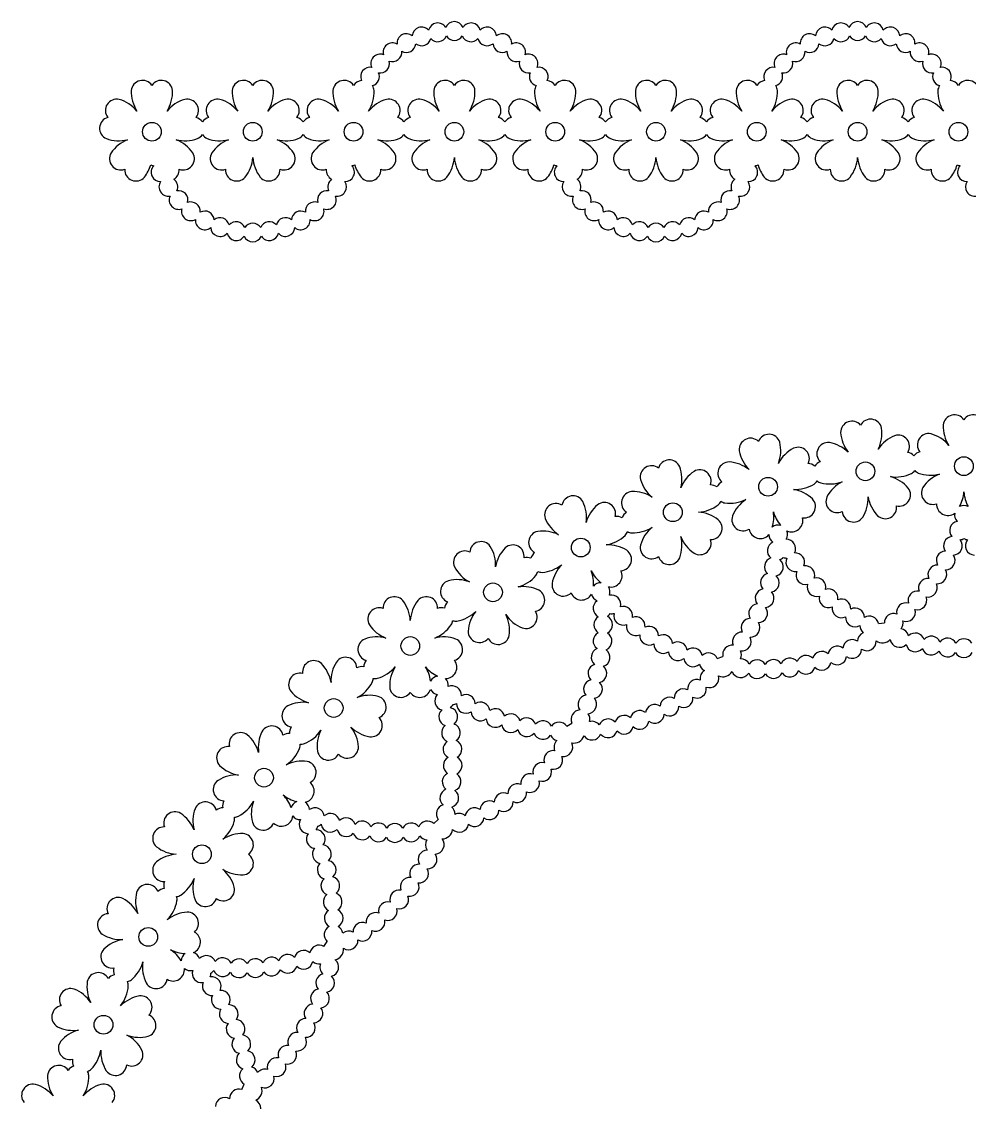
# Model space of a CAD drawing. Extents: x -657 to -228, y -187 to 312.
# Drawn here: x -646.8 to -448.1, y 85.2 to 311.8 of the extents above; entities that cross this region are included whole.
import ezdxf

# ---------------------------------------------------------------- set-up
doc = ezdxf.new("R2010")
doc.units = 0
doc.layers.get('0').update_dxf_attribs({"linetype": 'CONTINUOUS'})

msp = doc.modelspace()

# ---------------------------------------------------------------- linework, layer by layer
for p, q in [((-467.193518, 185.614387), (-465.956096, 185.744446)), ((-500.97746, 178.300425), (-499.79412, 178.684915)), ((-532.502484, 164.122213), (-531.424943, 164.744332)), ((-560.390795, 143.699409), (-559.466146, 144.531966)), ((-583.42354, 117.924585), (-582.692195, 118.931195)), ((-600.594076, 87.924227), (-600.087999, 89.060895))]:
    msp.add_line(p, q)
for centre in [(-619.441819, 288.710512), (-598.315958, 288.710512), (-577.190097, 288.710512), (-556.064237, 288.710512), (-534.938376, 288.710512), (-513.812515, 288.710512), (-492.686654, 288.710512), (-471.560794, 288.710512), (-450.434933, 288.710512), (-449.291637, 218.605739), (-469.921866, 217.524554), (-490.326066, 214.292847), (-510.280684, 208.946023), (-529.567094, 201.542664), (-547.973989, 192.163882), (-565.299699, 180.912435), (-581.354401, 167.911593), (-595.962195, 153.303799), (-608.963036, 137.249097), (-620.214484, 119.923387), (-629.593266, 101.516492)]:
    msp.add_circle(centre, 1.962519)
for centre, radius, start, end in [((-562.923792, 308.691715), 1.962519, 41.470274, 176.424463), ((-559.541439, 309.548243), 1.962519, 31.99659, 166.950779), ((-556.064237, 309.836372), 1.962519, 22.522906, 157.477094), ((-552.587034, 309.548243), 1.962519, 13.049221, 148.00341), ((-549.204681, 308.691715), 1.962519, 3.575537, 138.529726), ((-478.420349, 308.691715), 1.962519, 41.470274, 176.424463), ((-475.037996, 309.548243), 1.962519, 31.99659, 166.950779), ((-471.560794, 309.836372), 1.962519, 22.522906, 157.477094), ((-468.083591, 309.548243), 1.962519, 13.049221, 148.00341), ((-464.701238, 308.691715), 1.962519, 3.575537, 138.529726), ((-566.119035, 307.290152), 1.962519, 50.943958, 185.898147), ((-562.923792, 308.691715), 1.962519, 230.943958, 346.950779), ((-559.541439, 309.548243), 1.962519, 221.470274, 337.477094), ((-556.064237, 309.836372), 1.962519, 211.99659, 328.00341), ((-552.587034, 309.548243), 1.962519, 202.522906, 318.529726), ((-549.204681, 308.691715), 1.962519, 193.049221, 309.056042), ((-546.009438, 307.290152), 1.962519, 354.101853, 129.056042), ((-481.615592, 307.290152), 1.962519, 50.943958, 185.898147), ((-478.420349, 308.691715), 1.962519, 230.943958, 346.950779), ((-475.037996, 309.548243), 1.962519, 221.470274, 337.477094), ((-471.560794, 309.836372), 1.962519, 211.99659, 328.00341), ((-468.083591, 309.548243), 1.962519, 202.522906, 318.529726), ((-464.701238, 308.691715), 1.962519, 193.049221, 309.056042), ((-461.505995, 307.290152), 1.962519, 354.101853, 129.056042), ((-569.040009, 305.381784), 1.962519, 60.417643, 195.371831), ((-566.119035, 307.290152), 1.962519, 240.417643, 356.424463), ((-546.009438, 307.290152), 1.962519, 183.575537, 299.582357), ((-543.088464, 305.381784), 1.962519, 344.628169, 119.582357), ((-484.536566, 305.381784), 1.962519, 60.417643, 195.371831), ((-481.615592, 307.290152), 1.962519, 240.417643, 356.424463), ((-461.505995, 307.290152), 1.962519, 183.575537, 299.582357), ((-458.585021, 305.381784), 1.962519, 344.628169, 119.582357), ((-571.607037, 303.018668), 1.962519, 69.891327, 204.845515), ((-569.040009, 305.381784), 1.962519, 249.891327, 5.898147), ((-543.088464, 305.381784), 1.962519, 174.101853, 290.108673), ((-540.521436, 303.018668), 1.962519, 335.154485, 110.108673), ((-487.103595, 303.018668), 1.962519, 69.891327, 204.845515), ((-484.536566, 305.381784), 1.962519, 249.891327, 5.898147), ((-458.585021, 305.381784), 1.962519, 174.101853, 290.108673), ((-456.017993, 303.018668), 1.962519, 335.154485, 110.108673), ((-573.750099, 300.265262), 1.962519, 79.365011, 204.122848), ((-571.607037, 303.018668), 1.962519, 259.365011, 15.371831), ((-540.521436, 303.018668), 1.962519, 164.628169, 280.634989), ((-538.378374, 300.265262), 1.962519, 335.877152, 100.634989), ((-489.246656, 300.265262), 1.962519, 79.365011, 204.122848), ((-487.103595, 303.018668), 1.962519, 259.365011, 15.371831), ((-456.017993, 303.018668), 1.962519, 164.628169, 280.634989), ((-453.874931, 300.265262), 1.962519, 335.877152, 100.634989), ((-621.40827, 297.118828), 2.365777, 33.777075, 174.598907), ((-617.475368, 297.118828), 2.365777, 5.401093, 146.222925), ((-600.282409, 297.118828), 2.365777, 33.777075, 174.598907), ((-596.349507, 297.118828), 2.365777, 5.401093, 146.222925), ((-579.156548, 297.118828), 2.365777, 33.777075, 174.598907), ((-575.223647, 297.118828), 2.365777, 97.714792, 146.222925), ((-573.750099, 300.265262), 1.962519, 285.687602, 24.845515), ((-558.030687, 297.118828), 2.365777, 33.777075, 174.598907), ((-554.097786, 297.118828), 2.365777, 5.401093, 146.222925), ((-538.378374, 300.265262), 1.962519, 155.154485, 254.312398), ((-536.904827, 297.118828), 2.365777, 33.777075, 82.285208), ((-532.971925, 297.118828), 2.365777, 5.401093, 146.222925), ((-515.778966, 297.118828), 2.365777, 33.777075, 174.598907), ((-511.846064, 297.118828), 2.365777, 5.401093, 146.222925), ((-494.653105, 297.118828), 2.365777, 33.777075, 174.598907), ((-490.720204, 297.118828), 2.365777, 97.714792, 146.222925), ((-489.246656, 300.265262), 1.962519, 285.687602, 24.845515), ((-473.527244, 297.118828), 2.365777, 33.777075, 174.598907), ((-469.594343, 297.118828), 2.365777, 5.401093, 146.222925), ((-453.874931, 300.265262), 1.962519, 155.154485, 254.312398), ((-452.401384, 297.118828), 2.365777, 33.777075, 82.285208), ((-448.468482, 297.118828), 2.365777, 5.401093, 146.222925), ((-616.265012, 297.078269), 7.503151, 177.989396, 212.423167), ((-622.618626, 297.078269), 7.503151, 327.576833, 2.010604), ((-595.139151, 297.078269), 7.503151, 177.989396, 212.423167), ((-601.492765, 297.078269), 7.503151, 327.576833, 2.010604), ((-574.013291, 297.078269), 7.503151, 177.989396, 212.423167), ((-580.366904, 297.078269), 7.503151, 327.576833, 2.010604), ((-575.223647, 297.118828), 2.365777, 5.401093, 32.095658), ((-552.88743, 297.078269), 7.503151, 177.989396, 212.423167), ((-559.241043, 297.078269), 7.503151, 327.576833, 2.010604), ((-531.761569, 297.078269), 7.503151, 177.989396, 212.423167), ((-536.904827, 297.118828), 2.365777, 147.904342, 174.598907), ((-538.115183, 297.078269), 7.503151, 327.576833, 2.010604), ((-510.635708, 297.078269), 7.503151, 177.989396, 212.423167), ((-516.989322, 297.078269), 7.503151, 327.576833, 2.010604), ((-489.509848, 297.078269), 7.503151, 177.989396, 212.423167), ((-495.863461, 297.078269), 7.503151, 327.576833, 2.010604), ((-490.720204, 297.118828), 2.365777, 5.401093, 32.095658), ((-468.383987, 297.078269), 7.503151, 177.989396, 212.423167), ((-474.7376, 297.078269), 7.503151, 327.576833, 2.010604), ((-447.258126, 297.078269), 7.503151, 177.989396, 212.423167), ((-452.401384, 297.118828), 2.365777, 147.904342, 174.598907), ((-626.830936, 293.17903), 2.365777, 77.401093, 218.222925), ((-628.381716, 288.274968), 7.503151, 39.576833, 74.010604), ((-610.501922, 288.274968), 7.503151, 105.989396, 140.423167), ((-612.052701, 293.17903), 2.365777, 321.777075, 102.598907), ((-605.705076, 293.17903), 2.365777, 77.401093, 218.222925), ((-607.255855, 288.274968), 7.503151, 39.576833, 74.010604), ((-589.376061, 288.274968), 7.503151, 105.989396, 140.423167), ((-590.926841, 293.17903), 2.365777, 321.777075, 102.598907), ((-584.579215, 293.17903), 2.365777, 77.401093, 218.222925), ((-586.129994, 288.274968), 7.503151, 39.576833, 74.010604), ((-568.2502, 288.274968), 7.503151, 105.989396, 140.423167), ((-569.80098, 293.17903), 2.365777, 321.777075, 102.598907), ((-563.453354, 293.17903), 2.365777, 77.401093, 218.222925), ((-565.004133, 288.274968), 7.503151, 39.576833, 74.010604), ((-547.12434, 288.274968), 7.503151, 105.989396, 140.423167), ((-548.675119, 293.17903), 2.365777, 321.777075, 102.598907), ((-542.327493, 293.17903), 2.365777, 77.401093, 218.222925), ((-543.878273, 288.274968), 7.503151, 39.576833, 74.010604), ((-525.998479, 288.274968), 7.503151, 105.989396, 140.423167), ((-527.549258, 293.17903), 2.365777, 321.777075, 102.598907), ((-521.201633, 293.17903), 2.365777, 77.401093, 218.222925), ((-522.752412, 288.274968), 7.503151, 39.576833, 74.010604), ((-504.872618, 288.274968), 7.503151, 105.989396, 140.423167), ((-506.423398, 293.17903), 2.365777, 321.777075, 102.598907), ((-500.075772, 293.17903), 2.365777, 77.401093, 218.222925), ((-501.626551, 288.274968), 7.503151, 39.576833, 74.010604), ((-483.746757, 288.274968), 7.503151, 105.989396, 140.423167), ((-485.297537, 293.17903), 2.365777, 321.777075, 102.598907), ((-478.949911, 293.17903), 2.365777, 77.401093, 218.222925), ((-480.500691, 288.274968), 7.503151, 39.576833, 74.010604), ((-462.620897, 288.274968), 7.503151, 105.989396, 140.423167), ((-464.171676, 293.17903), 2.365777, 321.777075, 102.598907), ((-457.82405, 293.17903), 2.365777, 77.401093, 218.222925), ((-459.37483, 288.274968), 7.503151, 39.576833, 74.010604), ((-628.04627, 289.438619), 2.365777, 105.777075, 246.598907), ((-610.837368, 289.438619), 2.365777, 34.122754, 74.222925), ((-606.920409, 289.438619), 2.365777, 105.777075, 145.877246), ((-589.711507, 289.438619), 2.365777, 34.122754, 74.222925), ((-585.794548, 289.438619), 2.365777, 105.777075, 145.877246), ((-568.585647, 289.438619), 2.365777, 34.122754, 74.222925), ((-564.668687, 289.438619), 2.365777, 105.777075, 145.877246), ((-547.459786, 289.438619), 2.365777, 34.122754, 74.222925), ((-543.542827, 289.438619), 2.365777, 105.777075, 145.877246), ((-526.333925, 289.438619), 2.365777, 34.122754, 74.222925), ((-522.416966, 289.438619), 2.365777, 105.777075, 145.877246), ((-505.208064, 289.438619), 2.365777, 34.122754, 74.222925), ((-501.291105, 289.438619), 2.365777, 105.777075, 145.877246), ((-484.082204, 289.438619), 2.365777, 34.122754, 74.222925), ((-480.165244, 289.438619), 2.365777, 105.777075, 145.877246), ((-462.956343, 289.438619), 2.365777, 34.122754, 74.222925), ((-459.039384, 289.438619), 2.365777, 105.777075, 145.877246), ((-610.837368, 289.438619), 2.365777, 293.401093, 325.877246), ((-606.920409, 289.438619), 2.365777, 214.122754, 246.598907), ((-589.711507, 289.438619), 2.365777, 293.401093, 325.877246), ((-585.794548, 289.438619), 2.365777, 214.122754, 246.598907), ((-568.585647, 289.438619), 2.365777, 293.401093, 325.877246), ((-564.668687, 289.438619), 2.365777, 214.122754, 246.598907), ((-547.459786, 289.438619), 2.365777, 293.401093, 325.877246), ((-543.542827, 289.438619), 2.365777, 214.122754, 246.598907), ((-526.333925, 289.438619), 2.365777, 293.401093, 325.877246), ((-522.416966, 289.438619), 2.365777, 214.122754, 246.598907), ((-505.208064, 289.438619), 2.365777, 293.401093, 325.877246), ((-501.291105, 289.438619), 2.365777, 214.122754, 246.598907), ((-484.082204, 289.438619), 2.365777, 293.401093, 325.877246), ((-480.165244, 289.438619), 2.365777, 214.122754, 246.598907), ((-462.956343, 289.438619), 2.365777, 293.401093, 325.877246), ((-459.039384, 289.438619), 2.365777, 214.122754, 246.598907), ((-626.418341, 294.317614), 7.503151, 249.989396, 284.423167), ((-621.790172, 280.073574), 7.503151, 111.576833, 146.010604), ((-612.465297, 294.317614), 7.503151, 255.576833, 290.010604), ((-617.093465, 280.073574), 7.503151, 33.989396, 68.423167), ((-605.29248, 294.317614), 7.503151, 249.989396, 284.423167), ((-600.664311, 280.073574), 7.503151, 111.576833, 146.010604), ((-591.339436, 294.317614), 7.503151, 255.576833, 290.010604), ((-595.967605, 280.073574), 7.503151, 33.989396, 68.423167), ((-584.16662, 294.317614), 7.503151, 249.989396, 284.423167), ((-579.538451, 280.073574), 7.503151, 111.576833, 146.010604), ((-570.213575, 294.317614), 7.503151, 255.576833, 290.010604), ((-574.841744, 280.073574), 7.503151, 33.989396, 68.423167), ((-563.040759, 294.317614), 7.503151, 249.989396, 284.423167), ((-558.41259, 280.073574), 7.503151, 111.576833, 146.010604), ((-549.087714, 294.317614), 7.503151, 255.576833, 290.010604), ((-553.715883, 280.073574), 7.503151, 33.989396, 68.423167), ((-541.914898, 294.317614), 7.503151, 249.989396, 284.423167), ((-537.286729, 280.073574), 7.503151, 111.576833, 146.010604), ((-527.961854, 294.317614), 7.503151, 255.576833, 290.010604), ((-532.590022, 280.073574), 7.503151, 33.989396, 68.423167), ((-520.789037, 294.317614), 7.503151, 249.989396, 284.423167), ((-516.160868, 280.073574), 7.503151, 111.576833, 146.010604), ((-506.835993, 294.317614), 7.503151, 255.576833, 290.010604), ((-511.464162, 280.073574), 7.503151, 33.989396, 68.423167), ((-499.663177, 294.317614), 7.503151, 249.989396, 284.423167), ((-495.035008, 280.073574), 7.503151, 111.576833, 146.010604), ((-485.710132, 294.317614), 7.503151, 255.576833, 290.010604), ((-490.338301, 280.073574), 7.503151, 33.989396, 68.423167), ((-478.537316, 294.317614), 7.503151, 249.989396, 284.423167), ((-473.909147, 280.073574), 7.503151, 111.576833, 146.010604), ((-464.584271, 294.317614), 7.503151, 255.576833, 290.010604), ((-469.21244, 280.073574), 7.503151, 33.989396, 68.423167), ((-457.411455, 294.317614), 7.503151, 249.989396, 284.423167), ((-452.783286, 280.073574), 7.503151, 111.576833, 146.010604), ((-625.974995, 283.063892), 2.365777, 149.401093, 290.222925), ((-612.908642, 283.063892), 2.365777, 249.777075, 30.598907), ((-604.849135, 283.063892), 2.365777, 149.401093, 290.222925), ((-605.804493, 283.808134), 7.503151, 321.989396, 356.423167), ((-590.827423, 283.808134), 7.503151, 183.576833, 218.010604), ((-591.782782, 283.063892), 2.365777, 249.777075, 30.598907), ((-583.723274, 283.063892), 2.365777, 149.401093, 290.222925), ((-570.656921, 283.063892), 2.365777, 249.777075, 30.598907), ((-562.597413, 283.063892), 2.365777, 149.401093, 290.222925), ((-563.552771, 283.808134), 7.503151, 321.989396, 356.423167), ((-548.575702, 283.808134), 7.503151, 183.576833, 218.010604), ((-549.53106, 283.063892), 2.365777, 249.777075, 30.598907), ((-541.471552, 283.063892), 2.365777, 149.401093, 290.222925), ((-528.405199, 283.063892), 2.365777, 249.777075, 30.598907), ((-520.345692, 283.063892), 2.365777, 149.401093, 290.222925), ((-521.30105, 283.808134), 7.503151, 321.989396, 356.423167), ((-506.32398, 283.808134), 7.503151, 183.576833, 218.010604), ((-507.279339, 283.063892), 2.365777, 249.777075, 30.598907), ((-499.219831, 283.063892), 2.365777, 149.401093, 290.222925), ((-486.153478, 283.063892), 2.365777, 249.777075, 30.598907), ((-478.09397, 283.063892), 2.365777, 149.401093, 290.222925), ((-479.049328, 283.808134), 7.503151, 321.989396, 356.423167), ((-464.072259, 283.808134), 7.503151, 183.576833, 218.010604), ((-465.027617, 283.063892), 2.365777, 249.777075, 30.598907), ((-456.968109, 283.063892), 2.365777, 149.401093, 290.222925), ((-626.930354, 283.808134), 7.503151, 321.989396, 344.360686), ((-618.795373, 283.52442), 1.962519, 242.38729, 261.687621), ((-617.662458, 280.22435), 1.962519, 136.207116, 271.161305), ((-578.969458, 280.22435), 1.962519, 268.838695, 43.792884), ((-577.836543, 283.52442), 1.962519, 278.312379, 297.61271), ((-569.701563, 283.808134), 7.503151, 195.639314, 218.010604), ((-542.426911, 283.808134), 7.503151, 321.989396, 344.360686), ((-534.29193, 283.52442), 1.962519, 242.38729, 261.687621), ((-533.159015, 280.22435), 1.962519, 136.207116, 271.161305), ((-494.466015, 280.22435), 1.962519, 268.838695, 43.792884), ((-493.3331, 283.52442), 1.962519, 278.312379, 297.61271), ((-485.19812, 283.808134), 7.503151, 195.639314, 218.010604), ((-457.923468, 283.808134), 7.503151, 321.989396, 344.360686), ((-449.788487, 283.52442), 1.962519, 242.38729, 261.687621), ((-448.655572, 280.22435), 1.962519, 136.207116, 271.161305), ((-622.793211, 280.75219), 2.365777, 177.777075, 318.598907), ((-616.090426, 280.75219), 2.365777, 301.771487, 2.222925), ((-616.001821, 277.155761), 1.962519, 335.154485, 53.873091), ((-601.66735, 280.75219), 2.365777, 177.777075, 318.598907), ((-594.964566, 280.75219), 2.365777, 221.401093, 2.222925), ((-580.54149, 280.75219), 2.365777, 177.777075, 238.228513), ((-580.630096, 277.155761), 1.962519, 126.126909, 204.845515), ((-573.838705, 280.75219), 2.365777, 221.401093, 2.222925), ((-559.415629, 280.75219), 2.365777, 177.777075, 318.598907), ((-552.712844, 280.75219), 2.365777, 221.401093, 2.222925), ((-538.289768, 280.75219), 2.365777, 177.777075, 318.598907), ((-531.586984, 280.75219), 2.365777, 301.771487, 2.222925), ((-531.498378, 277.155761), 1.962519, 335.154485, 53.873091), ((-517.163907, 280.75219), 2.365777, 177.777075, 318.598907), ((-510.461123, 280.75219), 2.365777, 221.401093, 2.222925), ((-496.038047, 280.75219), 2.365777, 177.777075, 238.228513), ((-496.126653, 277.155761), 1.962519, 126.126909, 204.845515), ((-489.335262, 280.75219), 2.365777, 221.401093, 2.222925), ((-474.912186, 280.75219), 2.365777, 177.777075, 318.598907), ((-468.209401, 280.75219), 2.365777, 221.401093, 2.222925), ((-453.786325, 280.75219), 2.365777, 177.777075, 318.598907), ((-616.001821, 277.155761), 1.962519, 145.6808, 280.634989), ((-580.630096, 277.155761), 1.962519, 259.365011, 34.3192), ((-531.498378, 277.155761), 1.962519, 145.6808, 280.634989), ((-496.126653, 277.155761), 1.962519, 259.365011, 34.3192), ((-446.994935, 277.155761), 1.962519, 145.6808, 280.634989), ((-613.858759, 274.402356), 1.962519, 155.154485, 290.108673), ((-613.858759, 274.402356), 1.962519, 344.628169, 100.634989), ((-582.773157, 274.402356), 1.962519, 79.365011, 195.371831), ((-582.773157, 274.402356), 1.962519, 249.891327, 24.845515), ((-529.355316, 274.402356), 1.962519, 155.154485, 290.108673), ((-529.355316, 274.402356), 1.962519, 344.628169, 100.634989), ((-498.269714, 274.402356), 1.962519, 79.365011, 195.371831), ((-498.269714, 274.402356), 1.962519, 249.891327, 24.845515), ((-611.29173, 272.039239), 1.962519, 164.628169, 299.582357), ((-611.29173, 272.039239), 1.962519, 354.101853, 110.108673), ((-608.370756, 270.130872), 1.962519, 3.575537, 119.582357), ((-588.26116, 270.130872), 1.962519, 60.417643, 176.424463), ((-585.340186, 272.039239), 1.962519, 69.891327, 185.898147), ((-585.340186, 272.039239), 1.962519, 240.417643, 15.371831), ((-526.788287, 272.039239), 1.962519, 164.628169, 299.582357), ((-526.788287, 272.039239), 1.962519, 354.101853, 110.108673), ((-523.867313, 270.130872), 1.962519, 3.575537, 119.582357), ((-503.757717, 270.130872), 1.962519, 60.417643, 176.424463), ((-500.836743, 272.039239), 1.962519, 69.891327, 185.898147), ((-500.836743, 272.039239), 1.962519, 240.417643, 15.371831), ((-608.370756, 270.130872), 1.962519, 174.101853, 309.056042), ((-605.175514, 268.729308), 1.962519, 13.049221, 129.056042), ((-601.79316, 267.87278), 1.962519, 22.522906, 138.529726), ((-594.838756, 267.87278), 1.962519, 41.470274, 157.477094), ((-591.456402, 268.729308), 1.962519, 50.943958, 166.950779), ((-588.26116, 270.130872), 1.962519, 230.943958, 5.898147), ((-523.867313, 270.130872), 1.962519, 174.101853, 309.056042), ((-520.672071, 268.729308), 1.962519, 13.049221, 129.056042), ((-517.289718, 267.87278), 1.962519, 22.522906, 138.529726), ((-510.335313, 267.87278), 1.962519, 41.470274, 157.477094), ((-506.952959, 268.729308), 1.962519, 50.943958, 166.950779), ((-503.757717, 270.130872), 1.962519, 230.943958, 5.898147), ((-605.175514, 268.729308), 1.962519, 183.575537, 318.529726), ((-601.79316, 267.87278), 1.962519, 193.049221, 328.00341), ((-598.315958, 267.584651), 1.962519, 31.99659, 148.00341), ((-594.838756, 267.87278), 1.962519, 211.99659, 346.950779), ((-591.456402, 268.729308), 1.962519, 221.470274, 356.424463), ((-520.672071, 268.729308), 1.962519, 183.575537, 318.529726), ((-517.289718, 267.87278), 1.962519, 193.049221, 328.00341), ((-513.812515, 267.584651), 1.962519, 31.99659, 148.00341), ((-510.335313, 267.87278), 1.962519, 211.99659, 346.950779), ((-506.952959, 268.729308), 1.962519, 221.470274, 356.424463), ((-598.315958, 267.584651), 1.962519, 202.522906, 337.477094), ((-513.812515, 267.584651), 1.962519, 202.522906, 337.477094), ((-451.258087, 227.014055), 2.365777, 33.777075, 174.598907), ((-447.325186, 227.014055), 2.365777, 5.401093, 146.222925), ((-472.756453, 225.681259), 2.365777, 39.777075, 180.598907), ((-468.845096, 226.092359), 2.365777, 11.401093, 152.222925), ((-446.11483, 226.973496), 7.503151, 177.989396, 212.423167), ((-493.997732, 222.108573), 2.365777, 45.777075, 186.598907), ((-490.150774, 222.926269), 2.365777, 17.401093, 158.222925), ((-467.637131, 226.178538), 7.503151, 183.989396, 218.423167), ((-473.955939, 225.514405), 7.503151, 333.576833, 8.010604), ((-460.985416, 218.02587), 7.503151, 111.989396, 146.423167), ((-463.040314, 222.740967), 2.365777, 327.777075, 108.598907), ((-456.680754, 223.074257), 2.365777, 77.401093, 218.222925), ((-458.231534, 218.170195), 7.503151, 39.576833, 74.010604), ((-481.490973, 215.72553), 7.503151, 117.989396, 152.423167), ((-495.173206, 221.817253), 7.503151, 339.576833, 14.010604), ((-484.027476, 220.200001), 2.365777, 333.777075, 114.598907), ((-477.737592, 221.196221), 2.365777, 83.401093, 224.222925), ((-478.767262, 216.156923), 7.503151, 45.576833, 80.010604), ((-511.008791, 217.550474), 2.365777, 23.401093, 164.222925), ((-488.958435, 223.138243), 7.503151, 189.989396, 224.423167), ((-461.440659, 219.148083), 2.365777, 44.395527, 80.222925), ((-457.896088, 219.333846), 2.365777, 105.777075, 141.604473), ((-514.749203, 216.33514), 2.365777, 51.777075, 192.598907), ((-515.887786, 215.922545), 7.503151, 345.576833, 20.010604), ((-501.643747, 211.294376), 7.503151, 123.989396, 158.423167), ((-504.634064, 215.479199), 2.365777, 339.777075, 120.598907), ((-498.482771, 217.127433), 2.365777, 89.401093, 230.222925), ((-498.98005, 212.008112), 7.503151, 51.576833, 86.010604), ((-482.061025, 216.794009), 2.365777, 50.395527, 86.222925), ((-478.555289, 217.349263), 2.365777, 111.777075, 147.604473), ((-461.440659, 219.148083), 2.365777, 299.401093, 321.604473), ((-457.896088, 219.333846), 2.365777, 224.395527, 246.598907), ((-509.845141, 217.88592), 7.503151, 195.989396, 230.423167), ((-498.893871, 213.216077), 2.365777, 117.777075, 153.604473), ((-482.061025, 216.794009), 2.365777, 305.401093, 327.604473), ((-478.555289, 217.349263), 2.365777, 230.395527, 252.598907), ((-477.446272, 222.371695), 7.503151, 255.989396, 290.423167), ((-471.354549, 208.689461), 7.503151, 117.576833, 152.010604), ((-463.569663, 223.830185), 7.503151, 261.576833, 296.010604), ((-466.683571, 209.180401), 7.503151, 39.989396, 74.423167), ((-456.268159, 224.212841), 7.503151, 249.989396, 284.423167), ((-451.63999, 209.968801), 7.503151, 111.576833, 146.010604), ((-518.689001, 210.912473), 2.365777, 95.401093, 236.222925), ((-518.648441, 205.769216), 7.503151, 57.576833, 92.010604), ((-502.322363, 212.297415), 2.365777, 56.395527, 92.222925), ((-486.23331, 206.332897), 7.503151, 45.989396, 80.423167), ((-484.667779, 221.22792), 7.503151, 267.576833, 302.010604), ((-462.834246, 212.59177), 2.365777, 255.777075, 36.598907), ((-455.824813, 212.959119), 2.365777, 149.401093, 290.222925), ((-456.780171, 213.703362), 7.503151, 331.633412, 356.423167), ((-441.803102, 213.703362), 7.503151, 183.576833, 208.321066), ((-534.783506, 208.424215), 2.365777, 57.777075, 198.598907), ((-531.190622, 210.023871), 2.365777, 29.401093, 170.222925), ((-535.872725, 207.894866), 7.503151, 351.576833, 26.010604), ((-524.634309, 208.630283), 2.365777, 345.777075, 126.598907), ((-502.322363, 212.297415), 2.365777, 311.401093, 333.604473), ((-498.893871, 213.216077), 2.365777, 236.395527, 258.598907), ((-498.315917, 218.326919), 7.503151, 261.989396, 296.423167), ((-490.827382, 205.356397), 7.503151, 123.576833, 158.010604), ((-482.761657, 210.127942), 2.365777, 261.777075, 42.598907), ((-475.82902, 211.225964), 2.365777, 155.401093, 296.222925), ((-476.85694, 211.866268), 7.503151, 327.989396, 2.423167), ((-461.961916, 213.431798), 7.503151, 189.576833, 224.010604), ((-452.643029, 210.647417), 2.365777, 177.777075, 307.135193), ((-521.22294, 204.780958), 7.503151, 129.989396, 164.423167), ((-518.689001, 206.979572), 2.365777, 123.777075, 159.604473), ((-505.378307, 216.434557), 7.503151, 273.576833, 308.010604), ((-505.378307, 201.457488), 7.503151, 51.989396, 86.423167), ((-496.631697, 207.940644), 7.503151, 343.633412, 8.423167), ((-481.981912, 211.054552), 7.503151, 195.576833, 220.321066), ((-472.423028, 209.259513), 2.365777, 183.777075, 324.598907), ((-465.756962, 209.960145), 2.365777, 227.401093, 8.222925), ((-449.287859, 208.389472), 1.962519, 169.07584, 223.568378), ((-449.287859, 208.389472), 1.962519, 63.368143, 116.971564), ((-530.06841, 210.479114), 7.503151, 201.989396, 236.423167), ((-522.002685, 205.707568), 2.365777, 62.395527, 98.222925), ((-502.322363, 205.59463), 2.365777, 267.777075, 48.598907), ((-495.542479, 207.411295), 2.365777, 161.401093, 302.222925), ((-488.19829, 204.300615), 1.962519, 75.368143, 128.971564), ((-485.393282, 207.205227), 2.365777, 245.13251, 14.222925), ((-450.312147, 205.115058), 1.962519, 101.690617, 219.121391), ((-538.134899, 202.619434), 2.365777, 101.401093, 242.222925), ((-537.556945, 197.508591), 7.503151, 63.576833, 98.010604), ((-525.474337, 209.502613), 7.503151, 279.576833, 314.010604), ((-522.002685, 205.707568), 2.365777, 317.401093, 339.604473), ((-518.689001, 206.979572), 2.365777, 242.395527, 264.598907), ((-518.648441, 212.12283), 7.503151, 267.989396, 302.423167), ((-509.845141, 200.006126), 7.503151, 129.576833, 164.010604), ((-491.949594, 205.81164), 2.365777, 189.777075, 319.135193), ((-488.19829, 204.300615), 1.962519, 181.07584, 235.568378), ((-488.19829, 204.300615), 1.962519, 328.378609, 22.726423), ((-550.475151, 200.428923), 2.365777, 35.401093, 176.222925), ((-554.909062, 197.822169), 7.503151, 357.576833, 32.010604), ((-543.809085, 199.728292), 2.365777, 351.777075, 132.598907), ((-523.908807, 194.60759), 7.503151, 57.989396, 92.423167), ((-514.749203, 201.556905), 2.365777, 167.401093, 308.222925), ((-515.887786, 201.9695), 7.503151, 339.989396, 14.423167), ((-501.643747, 206.597669), 7.503151, 201.576833, 236.010604), ((-504.634064, 202.412846), 2.365777, 239.401093, 20.222925), ((-488.519406, 200.884793), 1.962519, 113.690617, 231.121391), ((-486.522986, 201.309145), 1.962519, 332.878609, 90.121391), ((-451.582653, 201.930509), 1.962519, 97.378609, 214.621391), ((-451.582653, 201.930509), 1.962519, 272.878609, 39.121391), ((-450.312147, 205.115058), 1.962519, 277.378609, 301.332283), ((-448.271126, 205.115058), 1.962519, 238.667717, 262.621391), ((-447.00062, 201.930509), 1.962519, 140.878609, 267.121391), ((-553.881143, 198.462473), 2.365777, 63.777075, 204.598907), ((-540.014039, 196.256639), 7.503151, 135.989396, 170.423167), ((-540.886369, 197.096667), 2.365777, 68.395527, 104.222925), ((-537.723799, 198.708077), 2.365777, 129.777075, 165.604473), ((-521.302053, 199.041502), 2.365777, 273.777075, 54.598907), ((-511.008791, 200.341572), 2.365777, 195.777075, 336.598907), ((-488.519406, 200.884793), 1.962519, 289.378609, 313.332283), ((-486.522986, 201.309145), 1.962519, 250.667717, 274.621391), ((-484.618138, 198.458339), 1.962519, 337.378609, 94.621391), ((-453.0991, 198.85546), 1.962519, 92.878609, 210.121391), ((-453.0991, 198.85546), 1.962519, 268.378609, 34.621391), ((-549.406672, 200.998976), 7.503151, 207.989396, 242.423167), ((-538.221078, 203.827399), 7.503151, 273.989396, 308.423167), ((-528.199462, 192.697267), 7.503151, 135.576833, 170.010604), ((-489.100043, 197.505681), 1.962519, 109.378609, 226.621391), ((-489.100043, 197.505681), 1.962519, 284.878609, 51.121391), ((-484.618138, 198.458339), 1.962519, 152.878609, 279.121391), ((-482.495491, 195.765774), 1.962519, 341.878609, 99.121391), ((-454.852137, 195.908869), 1.962519, 88.378609, 205.621391), ((-544.735694, 200.508036), 7.503151, 285.576833, 320.010604), ((-540.886369, 197.096667), 2.365777, 323.401093, 345.604473), ((-537.723799, 198.708077), 2.365777, 248.395527, 270.598907), ((-520.732001, 200.109981), 7.503151, 207.576833, 232.321066), ((-534.414234, 194.018258), 7.503151, 355.633412, 20.423167), ((-523.268504, 195.635509), 2.365777, 257.13251, 26.222925), ((-489.944013, 194.182542), 1.962519, 104.878609, 222.121391), ((-489.944013, 194.182542), 1.962519, 280.378609, 46.621391), ((-482.495491, 195.765774), 1.962519, 157.378609, 283.621391), ((-480.168131, 193.248051), 1.962519, 346.378609, 103.621391), ((-456.830957, 193.108903), 1.962519, 83.878609, 201.121391), ((-454.852137, 195.908869), 1.962519, 263.878609, 30.121391), ((-556.607411, 192.339174), 2.365777, 107.401093, 248.222925), ((-555.498395, 187.316742), 7.503151, 69.576833, 104.010604), ((-541.621786, 185.858252), 7.503151, 63.989396, 98.423167), ((-539.492782, 190.540354), 2.365777, 279.777075, 60.598907), ((-533.23876, 193.726937), 2.365777, 173.401093, 314.222925), ((-525.408313, 192.211176), 1.962519, 87.368143, 140.971564), ((-525.408313, 192.211176), 1.962519, 340.378609, 34.726423), ((-491.046112, 190.935865), 1.962519, 100.378609, 217.621391), ((-480.168131, 193.248051), 1.962519, 161.878609, 288.121391), ((-477.650407, 190.920691), 1.962519, 350.878609, 108.121391), ((-456.830957, 193.108903), 1.962519, 259.378609, 25.621391), ((-568.651091, 188.870756), 2.365777, 41.401093, 182.222925), ((-572.788234, 185.814812), 7.503151, 3.576833, 38.010604), ((-557.811164, 185.814812), 7.503151, 141.989396, 176.423167), ((-561.948307, 188.870756), 2.365777, 357.777075, 138.598907), ((-529.391802, 192.909241), 2.365777, 201.777075, 331.135193), ((-525.408313, 192.211176), 1.962519, 193.07584, 247.568378), ((-525.012222, 188.803234), 1.962519, 125.690617, 243.121391), ((-523.147657, 189.633392), 1.962519, 344.878609, 102.121391), ((-491.046112, 190.935865), 1.962519, 275.878609, 42.121391), ((-477.650407, 190.920691), 1.962519, 166.378609, 292.621391), ((-474.957842, 188.798044), 1.962519, 355.378609, 112.621391), ((-459.02336, 190.472825), 1.962519, 79.378609, 196.621391), ((-459.02336, 190.472825), 1.962519, 254.878609, 21.121391), ((-571.832876, 186.559055), 2.365777, 69.777075, 210.598907), ((-558.766523, 186.559055), 2.365777, 74.395527, 110.222925), ((-555.789715, 188.492216), 2.365777, 135.777075, 171.604473), ((-556.819385, 193.531514), 7.503151, 279.989396, 314.423167), ((-545.689254, 183.509898), 7.503151, 141.576833, 176.010604), ((-541.092437, 186.94747), 2.365777, 251.401093, 32.222925), ((-520.691719, 187.240923), 1.962519, 349.378609, 106.621391), ((-492.399544, 187.785665), 1.962519, 95.878609, 213.121391), ((-492.399544, 187.785665), 1.962519, 271.378609, 37.621391), ((-474.957842, 188.798044), 1.962519, 170.878609, 297.121391), ((-472.107037, 186.893196), 1.962519, 359.878609, 117.121391), ((-461.415829, 188.016887), 1.962519, 74.878609, 192.121391), ((-461.415829, 188.016887), 1.962519, 250.378609, 16.621391), ((-558.766523, 186.559055), 2.365777, 329.401093, 351.604473), ((-555.789715, 188.492216), 2.365777, 254.395527, 276.598907), ((-539.037539, 191.662566), 7.503151, 213.576833, 248.010604), ((-552.008061, 184.174032), 7.503151, 351.989396, 26.423167), ((-524.877615, 185.377243), 1.962519, 121.378609, 238.621391), ((-524.877615, 185.377243), 1.962519, 296.878609, 63.121391), ((-525.012222, 188.803234), 1.962519, 301.378609, 325.332283), ((-523.147657, 189.633392), 1.962519, 262.667717, 286.621391), ((-520.691719, 187.240923), 1.962519, 164.878609, 291.121391), ((-518.055641, 185.048521), 1.962519, 353.878609, 111.121391), ((-493.995966, 184.751365), 1.962519, 91.378609, 208.621391), ((-493.995966, 184.751365), 1.962519, 266.878609, 33.121391), ((-472.107037, 186.893196), 1.962519, 175.378609, 301.621391), ((-469.115566, 185.217892), 1.962519, 11.655911, 121.621391), ((-463.993613, 185.756231), 1.962519, 70.378609, 180.344089), ((-463.993613, 185.756231), 1.962519, 321.375861, 12.121391), ((-567.648052, 189.549372), 7.503151, 213.989396, 248.423167), ((-562.951346, 189.549372), 7.503151, 291.576833, 326.010604), ((-550.808575, 184.007178), 2.365777, 179.401093, 320.222925), ((-525.012222, 181.951251), 1.962519, 116.878609, 234.121391), ((-525.012222, 181.951251), 1.962519, 292.378609, 58.621391), ((-518.055641, 185.048521), 1.962519, 169.378609, 295.621391), ((-515.255675, 183.0697), 1.962519, 358.378609, 115.621391), ((-495.825536, 181.851674), 1.962519, 86.878609, 204.121391), ((-469.640512, 181.875225), 1.962519, 111.525754, 178.621391), ((-469.115566, 185.217892), 1.962519, 179.878609, 230.624139), ((-462.78516, 182.595752), 1.962519, 13.378609, 80.474246), ((-459.485252, 181.665082), 1.962519, 17.878609, 135.121391), ((-573.90415, 180.184328), 2.365777, 113.401093, 254.222925), ((-572.276221, 175.305333), 7.503151, 75.576833, 110.010604), ((-558.323177, 175.305333), 7.503151, 69.989396, 104.423167), ((-556.695248, 180.184328), 2.365777, 285.777075, 66.598907), ((-546.897219, 183.596078), 2.365777, 207.777075, 348.598907), ((-515.255675, 183.0697), 1.962519, 173.878609, 300.121391), ((-512.309084, 181.316663), 1.962519, 178.378609, 304.621391), ((-512.309084, 181.316663), 1.962519, 2.878609, 120.121391), ((-509.234035, 179.800217), 1.962519, 7.378609, 124.621391), ((-495.825536, 181.851674), 1.962519, 262.378609, 28.621391), ((-472.674811, 180.278803), 1.962519, 56.878609, 174.121391), ((-469.640512, 181.875225), 1.962519, 236.878609, 3.121391), ((-466.372362, 183.753283), 2.202139, 233.543363, 318.456637), ((-462.78516, 182.595752), 1.962519, 188.878609, 315.121391), ((-456.122497, 180.996188), 1.962519, 22.378609, 139.621391), ((-452.717628, 180.593195), 1.962519, 26.878609, 144.121391), ((-449.291637, 180.458588), 1.962519, 31.378609, 148.621391), ((-525.415215, 178.546382), 1.962519, 112.378609, 229.621391), ((-525.415215, 178.546382), 1.962519, 287.878609, 54.121391), ((-509.234035, 179.800217), 1.962519, 182.878609, 309.121391), ((-506.049486, 178.529711), 1.962519, 11.878609, 129.121391), ((-502.775072, 177.512978), 1.962519, 23.655911, 133.621391), ((-497.876972, 179.104467), 1.962519, 82.378609, 192.344089), ((-497.876972, 179.104467), 1.962519, 333.375861, 24.121391), ((-479.071688, 177.823272), 1.962519, 47.878609, 165.121391), ((-475.825011, 178.925371), 1.962519, 52.378609, 169.621391), ((-472.674811, 180.278803), 1.962519, 232.378609, 358.621391), ((-459.485252, 181.665082), 1.962519, 193.378609, 319.621391), ((-456.122497, 180.996188), 1.962519, 197.878609, 324.121391), ((-452.717628, 180.593195), 1.962519, 202.378609, 328.621391), ((-449.291637, 180.458588), 1.962519, 206.878609, 333.121391), ((-585.519305, 175.476003), 2.365777, 47.401093, 188.222925), ((-589.31435, 172.00435), 7.503151, 9.576833, 44.010604), ((-574.419327, 173.56988), 7.503151, 147.989396, 182.423167), ((-578.853239, 176.176634), 2.365777, 3.777075, 144.598907), ((-572.688817, 176.443916), 2.365777, 141.777075, 177.604473), ((-557.910582, 176.443916), 2.365777, 269.13251, 38.222925), ((-526.084109, 175.183627), 1.962519, 107.878609, 225.121391), ((-506.049486, 178.529711), 1.962519, 187.378609, 313.621391), ((-502.775072, 177.512978), 1.962519, 191.878609, 242.624139), ((-496.037826, 176.264303), 1.962519, 25.378609, 92.474246), ((-492.616532, 176.04006), 1.962519, 29.878609, 147.121391), ((-489.188191, 176.084939), 1.962519, 34.378609, 151.621391), ((-485.773939, 176.398665), 1.962519, 38.878609, 156.121391), ((-482.394827, 176.979302), 1.962519, 43.378609, 160.621391), ((-479.071688, 177.823272), 1.962519, 223.378609, 349.621391), ((-475.825011, 178.925371), 1.962519, 227.878609, 354.121391), ((-588.44202, 172.844378), 2.365777, 75.777075, 216.598907), ((-575.447246, 174.210184), 2.365777, 80.395527, 116.222925), ((-574.239596, 181.347978), 7.503151, 285.989396, 320.423167), ((-562.122892, 172.544678), 7.503151, 147.576833, 182.010604), ((-556.359802, 181.347978), 7.503151, 219.576833, 244.321066), ((-568.476506, 172.544678), 7.503151, 7.633412, 32.423167), ((-559.291672, 172.649522), 1.962519, 99.368143, 152.971564), ((-526.084109, 175.183627), 1.962519, 283.378609, 49.621391), ((-502.593566, 174.134214), 1.962519, 123.525754, 190.621391), ((-502.593566, 174.134214), 1.962519, 248.878609, 15.121391), ((-499.787304, 176.650718), 2.202139, 245.543363, 330.456637), ((-496.037826, 176.264303), 1.962519, 200.878609, 327.121391), ((-492.616532, 176.04006), 1.962519, 205.378609, 331.621391), ((-489.188191, 176.084939), 1.962519, 209.878609, 336.121391), ((-485.773939, 176.398665), 1.962519, 214.378609, 340.621391), ((-482.394827, 176.979302), 1.962519, 218.878609, 345.121391), ((-579.921718, 176.746687), 7.503151, 297.576833, 332.010604), ((-575.447246, 174.210184), 2.365777, 335.401093, 357.604473), ((-572.688817, 176.443916), 2.365777, 260.395527, 282.598907), ((-567.26615, 172.504118), 2.365777, 185.401093, 326.222925), ((-559.291672, 172.649522), 1.962519, 352.378609, 46.726423), ((-556.544465, 170.598085), 1.962519, 356.878609, 114.121391), ((-527.014779, 171.88372), 1.962519, 103.378609, 220.621391), ((-527.014779, 171.88372), 1.962519, 278.878609, 45.121391), ((-505.229644, 171.941811), 1.962519, 68.878609, 186.121391), ((-505.229644, 171.941811), 1.962519, 244.378609, 10.621391), ((-584.592696, 176.255747), 7.503151, 219.989396, 254.423167), ((-573.829995, 163.064453), 7.503151, 75.989396, 110.423167), ((-572.720978, 168.086885), 2.365777, 291.777075, 72.598907), ((-563.333248, 172.504118), 2.365777, 213.777075, 343.135193), ((-559.291672, 172.649522), 1.962519, 205.07584, 259.568378), ((-558.195686, 169.398403), 1.962519, 137.690617, 255.121391), ((-553.644773, 168.768516), 1.962519, 1.378609, 118.621391), ((-528.201488, 168.667004), 1.962519, 98.878609, 216.121391), ((-528.201488, 168.667004), 1.962519, 274.378609, 40.621391), ((-510.976201, 168.209954), 1.962519, 59.878609, 177.121391), ((-508.02961, 169.962991), 1.962519, 64.378609, 181.621391), ((-508.02961, 169.962991), 1.962519, 239.878609, 6.121391), ((-589.835608, 166.288065), 2.365777, 119.401093, 260.222925), ((-587.706603, 161.605963), 7.503151, 81.576833, 116.010604), ((-558.195686, 169.398403), 1.962519, 313.378609, 337.332283), ((-557.351716, 166.075264), 1.962519, 308.878609, 75.121391), ((-556.544465, 170.598085), 1.962519, 274.667717, 298.621391), ((-553.644773, 168.768516), 1.962519, 176.878609, 303.121391), ((-550.610474, 167.172094), 1.962519, 5.878609, 123.121391), ((-547.460274, 165.818661), 1.962519, 10.378609, 127.621391), ((-514.05125, 166.693507), 1.962519, 55.378609, 172.621391), ((-510.976201, 168.209954), 1.962519, 235.378609, 1.621391), ((-573.538674, 164.239927), 2.365777, 263.401093, 44.222925), ((-557.351716, 166.075264), 1.962519, 133.378609, 250.621391), ((-550.610474, 167.172094), 1.962519, 181.378609, 307.621391), ((-547.460274, 165.818661), 1.962519, 185.878609, 312.121391), ((-544.213597, 164.716563), 1.962519, 14.878609, 132.121391), ((-540.890458, 163.872593), 1.962519, 19.378609, 136.621391), ((-529.636919, 165.553313), 1.962519, 94.378609, 204.344089), ((-529.636919, 165.553313), 1.962519, 345.375861, 36.121391), ((-523.854306, 163.649577), 1.962519, 41.878609, 159.121391), ((-520.510213, 164.406268), 1.962519, 46.378609, 163.621391), ((-517.235799, 165.423001), 1.962519, 50.878609, 168.121391), ((-514.05125, 166.693507), 1.962519, 230.878609, 357.121391), ((-594.338667, 161.785006), 2.365777, 9.777075, 150.598907), ((-588.235953, 162.695181), 2.365777, 147.777075, 183.604473), ((-590.290851, 167.410278), 7.503151, 291.989396, 326.423167), ((-577.320328, 159.921743), 7.503151, 153.576833, 188.010604), ((-572.509004, 169.279225), 7.503151, 225.576833, 260.010604), ((-583.639136, 159.257609), 7.503151, 3.989396, 38.423167), ((-556.771079, 162.696152), 1.962519, 128.878609, 246.121391), ((-556.771079, 162.696152), 1.962519, 304.378609, 70.621391), ((-544.213597, 164.716563), 1.962519, 190.378609, 316.621391), ((-540.890458, 163.872593), 1.962519, 194.878609, 321.121391), ((-537.511346, 163.291955), 1.962519, 23.878609, 141.121391), ((-534.097094, 162.978229), 1.962519, 35.655911, 145.621391), ((-527.247459, 163.157593), 1.962519, 37.378609, 104.474246), ((-520.510213, 164.406268), 1.962519, 221.878609, 348.121391), ((-517.235799, 165.423001), 1.962519, 226.378609, 352.621391), ((-600.89498, 160.391419), 2.365777, 53.401093, 194.222925), ((-604.306349, 156.542094), 7.503151, 15.576833, 50.010604), ((-589.656565, 159.656001), 7.503151, 153.989396, 188.423167), ((-590.745783, 160.185351), 2.365777, 86.395527, 122.222925), ((-556.457353, 159.281901), 1.962519, 124.378609, 241.621391), ((-556.457353, 159.281901), 1.962519, 299.878609, 66.121391), ((-537.511346, 163.291955), 1.962519, 199.378609, 325.621391), ((-534.097094, 162.978229), 1.962519, 203.878609, 254.624139), ((-533.21707, 159.711037), 1.962519, 135.525754, 202.621391), ((-530.995342, 162.756004), 2.202139, 257.543363, 342.456637), ((-527.247459, 163.157593), 1.962519, 212.878609, 339.121391), ((-523.854306, 163.649577), 1.962519, 217.378609, 343.621391), ((-603.526605, 157.468703), 2.365777, 81.777075, 222.598907), ((-595.460879, 162.240249), 7.503151, 303.576833, 338.010604), ((-590.745783, 160.185351), 2.365777, 341.401093, 3.604473), ((-588.235953, 162.695181), 2.365777, 266.395527, 288.598907), ((-582.431171, 159.343789), 2.365777, 191.401093, 332.222925), ((-578.519814, 159.754889), 2.365777, 219.777075, 0.598907), ((-535.339718, 157.018472), 1.962519, 80.878609, 198.121391), ((-533.21707, 159.711037), 1.962519, 260.878609, 27.121391), ((-587.972345, 149.269726), 7.503151, 81.989396, 116.423167), ((-587.39439, 154.380569), 2.365777, 297.777075, 78.598907), ((-556.412473, 155.85356), 1.962519, 119.878609, 237.121391), ((-556.412473, 155.85356), 1.962519, 295.378609, 61.621391), ((-537.667077, 154.500748), 1.962519, 76.378609, 193.621391), ((-535.339718, 157.018472), 1.962519, 256.378609, 22.621391), ((-600.054952, 161.263749), 7.503151, 225.989396, 260.423167), ((-556.636717, 152.432266), 1.962519, 115.378609, 232.621391), ((-556.636717, 152.432266), 1.962519, 290.878609, 57.121391), ((-540.184801, 152.173388), 1.962519, 71.878609, 189.121391), ((-537.667077, 154.500748), 1.962519, 251.878609, 18.121391), ((-604.227236, 150.802637), 2.365777, 125.401093, 266.222925), ((-601.620482, 146.368725), 7.503151, 87.576833, 122.010604), ((-587.805491, 150.469212), 2.365777, 281.13251, 50.222925), ((-542.877366, 150.050741), 1.962519, 67.378609, 184.621391), ((-540.184801, 152.173388), 1.962519, 247.378609, 13.621391), ((-597.329827, 144.458403), 7.503151, 19.633412, 44.423167), ((-587.308211, 155.588534), 7.503151, 231.576833, 256.321066), ((-557.128701, 149.039112), 1.962519, 110.878609, 228.121391), ((-557.128701, 149.039112), 1.962519, 286.378609, 52.621391), ((-545.728172, 148.145894), 1.962519, 62.878609, 180.121391), ((-542.877366, 150.050741), 1.962519, 242.878609, 9.121391), ((-608.23493, 145.853548), 2.365777, 15.777075, 156.598907), ((-602.260786, 147.396644), 2.365777, 153.777075, 189.604473), ((-604.797289, 151.871116), 7.503151, 297.989396, 332.423167), ((-591.115055, 145.779393), 7.503151, 159.576833, 194.010604), ((-588.367502, 146.47059), 1.962519, 111.368143, 164.971564), ((-588.367502, 146.47059), 1.962519, 4.378609, 58.726423), ((-557.885392, 145.69502), 1.962519, 106.378609, 216.344089), ((-548.719642, 146.47059), 1.962519, 58.378609, 175.621391), ((-545.728172, 148.145894), 1.962519, 238.378609, 4.621391), ((-614.609657, 143.782274), 2.365777, 59.401093, 200.222925), ((-617.599974, 139.597451), 7.503151, 21.576833, 56.010604), ((-603.355935, 144.22562), 7.503151, 159.989396, 194.423167), ((-604.494518, 144.638215), 2.365777, 92.395527, 128.222925), ((-604.494518, 144.638215), 2.365777, 347.401093, 9.604473), ((-602.260786, 147.396644), 2.365777, 272.395527, 294.598907), ((-592.290529, 145.488073), 2.365777, 225.777075, 355.135193), ((-588.367502, 146.47059), 1.962519, 217.07584, 271.568378), ((-585.25381, 145.035158), 1.962519, 8.878609, 126.121391), ((-582.037095, 143.848449), 1.962519, 13.378609, 130.621391), ((-557.885392, 145.69502), 1.962519, 357.375861, 48.121391), ((-555.050049, 143.848449), 1.962519, 49.378609, 116.474246), ((-551.833334, 145.035158), 1.962519, 53.878609, 171.121391), ((-548.719642, 146.47059), 1.962519, 233.878609, 0.121391), ((-616.921358, 140.60049), 2.365777, 87.777075, 228.598907), ((-609.39858, 146.188994), 7.503151, 309.576833, 344.010604), ((-596.137487, 144.670376), 2.365777, 197.401093, 338.222925), ((-586.61952, 143.518384), 1.962519, 149.690617, 267.121391), ((-586.61952, 143.518384), 1.962519, 325.378609, 349.332283), ((-585.25381, 145.035158), 1.962519, 286.667717, 310.621391), ((-582.037095, 143.848449), 1.962519, 188.878609, 315.121391), ((-578.737187, 142.917779), 1.962519, 17.878609, 135.121391), ((-575.374433, 142.248886), 1.962519, 22.378609, 139.621391), ((-571.969564, 141.845893), 1.962519, 26.878609, 144.121391), ((-568.543572, 141.711285), 1.962519, 31.378609, 148.621391), ((-565.11758, 141.845893), 1.962519, 35.878609, 153.121391), ((-561.712711, 142.248886), 1.962519, 47.655911, 157.621391), ((-555.050049, 143.848449), 1.962519, 224.878609, 351.121391), ((-551.833334, 145.035158), 1.962519, 229.378609, 355.621391), ((-600.59528, 134.07229), 7.503151, 87.989396, 122.423167), ((-600.55472, 139.215548), 2.365777, 303.777075, 84.598907), ((-585.103074, 140.443335), 1.962519, 145.378609, 262.621391), ((-585.103074, 140.443335), 1.962519, 320.878609, 87.121391), ((-578.737187, 142.917779), 1.962519, 193.378609, 319.621391), ((-575.374433, 142.248886), 1.962519, 197.878609, 324.121391), ((-571.969564, 141.845893), 1.962519, 202.378609, 328.621391), ((-568.543572, 141.711285), 1.962519, 206.878609, 333.121391), ((-565.11758, 141.845893), 1.962519, 211.378609, 337.621391), ((-561.712711, 142.248886), 1.962519, 215.878609, 266.624139), ((-560.172631, 139.236056), 1.962519, 272.878609, 39.121391), ((-558.632537, 142.676407), 2.202139, 269.543363, 354.456637), ((-613.865414, 144.737632), 7.503151, 231.989396, 266.423167), ((-583.832568, 137.258786), 1.962519, 140.878609, 258.121391), ((-583.832568, 137.258786), 1.962519, 316.378609, 82.621391), ((-560.172631, 139.236056), 1.962519, 147.525754, 214.621391), ((-613.865414, 129.760563), 7.503151, 93.576833, 128.010604), ((-600.55472, 135.282647), 2.365777, 275.401093, 56.222925), ((-561.689077, 136.161007), 1.962519, 92.878609, 210.121391), ((-561.689077, 136.161007), 1.962519, 268.378609, 34.621391), ((-616.921358, 133.897705), 2.365777, 131.401093, 272.222925), ((-600.59528, 140.425904), 7.503151, 237.576833, 272.010604), ((-609.39858, 128.3092), 7.503151, 15.989396, 50.423167), ((-582.815835, 133.984371), 1.962519, 136.378609, 253.621391), ((-582.815835, 133.984371), 1.962519, 311.878609, 78.121391), ((-563.442114, 133.214416), 1.962519, 88.378609, 205.621391), ((-563.442114, 133.214416), 1.962519, 263.878609, 30.121391), ((-614.609657, 130.715921), 2.365777, 159.777075, 195.604473), ((-617.599974, 134.900744), 7.503151, 303.989396, 338.423167), ((-603.355935, 130.272575), 7.503151, 165.576833, 200.010604), ((-582.059144, 130.640279), 1.962519, 131.878609, 249.121391), ((-582.059144, 130.640279), 1.962519, 307.378609, 73.621391), ((-565.420934, 130.414451), 1.962519, 83.878609, 201.121391), ((-615.367344, 127.447793), 7.503151, 165.989396, 200.423167), ((-620.389776, 128.55681), 2.365777, 21.777075, 162.598907), ((-616.542818, 127.739113), 2.365777, 98.395527, 134.222925), ((-604.494518, 129.85998), 2.365777, 231.777075, 12.598907), ((-567.613337, 127.778373), 1.962519, 79.378609, 196.621391), ((-565.420934, 130.414451), 1.962519, 259.378609, 25.621391), ((-626.513075, 125.830541), 2.365777, 65.401093, 206.222925), ((-629.049578, 121.35607), 7.503151, 27.576833, 62.010604), ((-621.582116, 128.768783), 7.503151, 315.576833, 350.010604), ((-614.609657, 130.715921), 2.365777, 278.395527, 300.598907), ((-616.542818, 127.739113), 2.365777, 353.401093, 15.604473), ((-608.23493, 128.644646), 2.365777, 203.401093, 344.222925), ((-581.56716, 127.247125), 1.962519, 127.378609, 244.621391), ((-581.56716, 127.247125), 1.962519, 302.878609, 69.121391), ((-570.005806, 125.322435), 1.962519, 74.878609, 192.121391), ((-567.613337, 127.778373), 1.962519, 254.878609, 21.121391), ((-628.479525, 122.424549), 2.365777, 93.777075, 234.598907), ((-611.5605, 117.638652), 7.503151, 93.989396, 128.423167), ((-612.05778, 122.757974), 2.365777, 309.777075, 90.598907), ((-581.342917, 123.825832), 1.962519, 122.878609, 240.121391), ((-581.342917, 123.825832), 1.962519, 298.378609, 64.621391), ((-572.58359, 123.061779), 1.962519, 70.378609, 187.621391), ((-570.005806, 125.322435), 1.962519, 250.378609, 16.621391), ((-575.330797, 121.010342), 1.962519, 65.878609, 183.121391), ((-572.58359, 123.061779), 1.962519, 245.878609, 12.121391), ((-625.872771, 126.858461), 7.503151, 237.989396, 272.423167), ((-611.646679, 118.846617), 2.365777, 293.13251, 62.222925), ((-581.387796, 120.39749), 1.962519, 118.378609, 228.344089), ((-581.387796, 120.39749), 1.962519, 9.375861, 60.121391), ((-578.230489, 119.180773), 1.962519, 61.378609, 128.474246), ((-575.330797, 121.010342), 1.962519, 241.378609, 7.621391), ((-624.307241, 111.963437), 7.503151, 99.576833, 134.010604), ((-584.414988, 116.230918), 1.962519, 59.655911, 169.621391), ((-578.230489, 119.180773), 1.962519, 236.878609, 3.121391), ((-627.778893, 115.758483), 2.365777, 137.401093, 278.222925), ((-612.224634, 123.95746), 7.503151, 243.576833, 268.321066), ((-619.713168, 110.986937), 7.503151, 31.633412, 56.423167), ((-611.365049, 114.818525), 1.962519, 123.368143, 176.971564), ((-611.365049, 114.818525), 1.962519, 16.378609, 70.726423), ((-608.020956, 114.061834), 1.962519, 20.878609, 138.121391), ((-594.363916, 113.704212), 1.962519, 38.878609, 156.121391), ((-590.984805, 114.28485), 1.962519, 43.378609, 160.621391), ((-587.661666, 115.12882), 1.962519, 47.878609, 165.121391), ((-581.491009, 117.289501), 2.202139, 281.543363, 6.456637), ((-625.147269, 112.835767), 2.365777, 165.777075, 201.604473), ((-628.558638, 116.685092), 7.503151, 309.989396, 344.423167), ((-613.908854, 113.571184), 7.503151, 171.576833, 206.010604), ((-614.998072, 113.041835), 2.365777, 237.777075, 7.135193), ((-611.365049, 114.818525), 1.962519, 229.07584, 283.568378), ((-604.627803, 113.569851), 1.962519, 25.378609, 142.621391), ((-601.206509, 113.345607), 1.962519, 29.878609, 147.121391), ((-597.778168, 113.390487), 1.962519, 34.378609, 151.621391), ((-590.984805, 114.28485), 1.962519, 218.878609, 345.121391), ((-587.661666, 115.12882), 1.962519, 223.378609, 349.621391), ((-584.414988, 116.230918), 1.962519, 227.878609, 278.624139), ((-582.282159, 113.604127), 1.962519, 159.525754, 226.621391), ((-582.282159, 113.604127), 1.962519, 284.878609, 51.121391), ((-630.670036, 110.084297), 2.365777, 27.777075, 168.598907), ((-626.758679, 109.673197), 2.365777, 104.395527, 140.222925), ((-618.590956, 111.44218), 2.365777, 209.401093, 350.222925), ((-609.041467, 112.294258), 1.962519, 161.690617, 279.121391), ((-606.91882, 109.601693), 1.962519, 332.878609, 99.121391), ((-609.041467, 112.294258), 1.962519, 337.378609, 1.332283), ((-608.020956, 114.061834), 1.962519, 298.667717, 322.621391), ((-604.627803, 113.569851), 1.962519, 200.878609, 327.121391), ((-601.206509, 113.345607), 1.962519, 205.378609, 331.621391), ((-597.778168, 113.390487), 1.962519, 209.878609, 336.121391), ((-594.363916, 113.704212), 1.962519, 214.378609, 340.621391), ((-583.126129, 110.280988), 1.962519, 104.878609, 222.121391), ((-583.126129, 110.280988), 1.962519, 280.378609, 46.621391), ((-636.474817, 106.732905), 2.365777, 71.401093, 212.222925), ((-638.529716, 102.017808), 7.503151, 33.576833, 68.010604), ((-625.559193, 109.506343), 7.503151, 171.989396, 206.423167), ((-631.878001, 110.170476), 7.503151, 321.576833, 356.010604), ((-625.147269, 112.835767), 2.365777, 284.395527, 306.598907), ((-626.758679, 109.673197), 2.365777, 359.401093, 21.604473), ((-606.91882, 109.601693), 1.962519, 157.378609, 274.621391), ((-584.228228, 107.03431), 1.962519, 100.378609, 217.621391), ((-620.747869, 100.148861), 7.503151, 99.989396, 134.423167), ((-621.777539, 105.188158), 2.365777, 315.777075, 96.598907), ((-605.013972, 106.750887), 1.962519, 152.878609, 270.121391), ((-605.013972, 106.750887), 1.962519, 328.378609, 94.621391), ((-584.228228, 107.03431), 1.962519, 275.878609, 42.121391), ((-638.074472, 103.14002), 2.365777, 99.777075, 240.598907), ((-603.338668, 103.759417), 1.962519, 148.378609, 265.621391), ((-603.338668, 103.759417), 1.962519, 323.878609, 90.121391), ((-585.58166, 103.884111), 1.962519, 95.878609, 213.121391), ((-585.58166, 103.884111), 1.962519, 271.378609, 37.621391), ((-620.959843, 101.3412), 2.365777, 287.401093, 68.222925), ((-601.903237, 100.645726), 1.962519, 319.378609, 85.621391), ((-587.178082, 100.849811), 1.962519, 91.378609, 208.621391), ((-635.945468, 107.822123), 7.503151, 243.989396, 278.423167), ((-632.83156, 93.172338), 7.503151, 105.576833, 140.010604), ((-601.903237, 100.645726), 1.962519, 143.878609, 261.121391), ((-589.007652, 97.950119), 1.962519, 86.878609, 204.121391), ((-587.178082, 100.849811), 1.962519, 266.878609, 33.121391), ((-636.680885, 96.583708), 2.365777, 143.401093, 284.222925), ((-628.160583, 92.681399), 7.503151, 27.989396, 62.423167), ((-622.06886, 106.363632), 7.503151, 249.576833, 284.010604), ((-600.716528, 97.42901), 1.962519, 139.378609, 256.621391), ((-600.716528, 97.42901), 1.962519, 314.878609, 81.121391), ((-589.007652, 97.950119), 1.962519, 262.378609, 28.621391), ((-637.553215, 97.423736), 7.503151, 315.989396, 350.423167), ((-622.658192, 95.858206), 7.503151, 177.576833, 212.010604), ((-623.686111, 95.217902), 2.365777, 243.777075, 24.598907), ((-599.785858, 94.129103), 1.962519, 134.878609, 252.121391), ((-599.785858, 94.129103), 1.962519, 310.378609, 76.621391), ((-591.059088, 95.202913), 1.962519, 82.378609, 199.621391), ((-591.059088, 95.202913), 1.962519, 257.878609, 24.121391), ((-638.963075, 90.638399), 2.365777, 33.777075, 174.598907), ((-633.75817, 93.952083), 2.365777, 171.777075, 207.604473), ((-627.092104, 93.251451), 2.365777, 215.401093, 356.222925), ((-593.319744, 92.625129), 1.962519, 77.878609, 195.121391), ((-593.319744, 92.625129), 1.962519, 253.378609, 19.621391), ((-633.819818, 90.597839), 7.503151, 177.989396, 212.423167), ((-635.030174, 90.638399), 2.365777, 110.395527, 146.222925), ((-640.173431, 90.597839), 7.503151, 327.576833, 2.010604), ((-635.030174, 90.638399), 2.365777, 5.401093, 27.604473), ((-633.75817, 93.952083), 2.365777, 290.395527, 312.598907), ((-599.116964, 90.766348), 1.962519, 130.378609, 240.344089), ((-599.116964, 90.766348), 1.962519, 21.375861, 72.121391), ((-595.775682, 90.23266), 1.962519, 73.378609, 140.474246), ((-595.775682, 90.23266), 1.962519, 248.878609, 15.121391), ((-644.385742, 86.698601), 2.365777, 77.401093, 218.222925), ((-645.936521, 81.794539), 7.503151, 39.576833, 74.010604), ((-628.056728, 81.794539), 7.503151, 105.989396, 140.423167), ((-629.607507, 86.698601), 2.365777, 321.777075, 102.598907), ((-598.571735, 87.704817), 2.202139, 293.543363, 18.456637), ((-604.158317, 84.308399), 1.962519, 59.878609, 177.121391), ((-601.211726, 86.061437), 1.962519, 71.655911, 181.621391), ((-598.579364, 83.935487), 1.962519, 296.878609, 63.121391)]:
    msp.add_arc(centre, radius, start, end)

doc.saveas('drawing.dxf')
